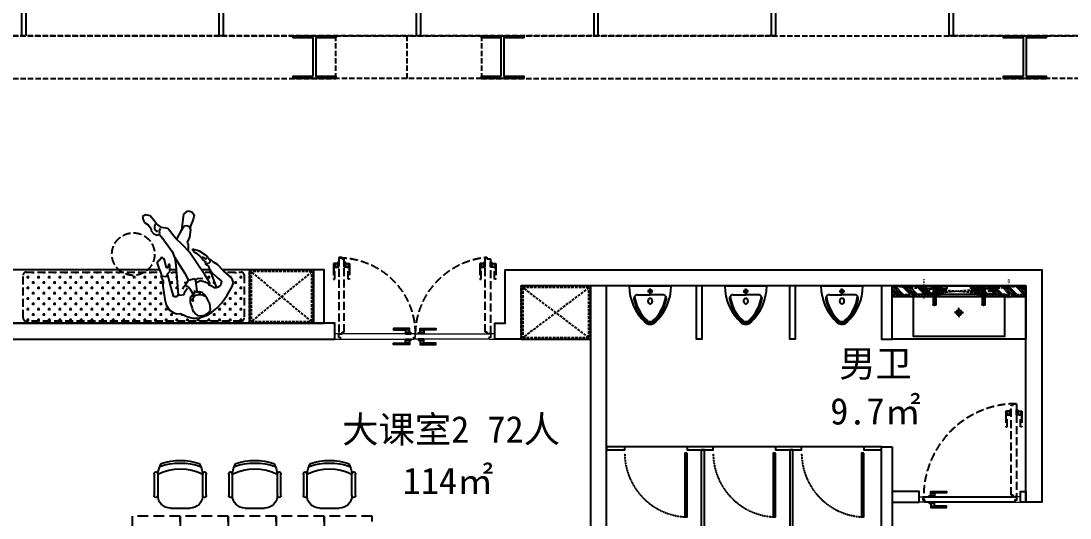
# Model space of a CAD drawing. Header units: millimetres. Extents: x 285006 to 3037698, y -2820855 to 192241.
# Drawn here: x 1129039 to 1138885, y -1086091 to -1081422 of the extents above; entities that cross this region are included whole.
import ezdxf
from ezdxf.enums import TextEntityAlignment as Align
from ezdxf.xclip import XClip

# ---------------------------------------------------------------- set-up
doc = ezdxf.new("R2010")
doc.units = ezdxf.units.MM
doc.header["$XCLIPFRAME"] = 2
doc.header["$PDMODE"] = 35
doc.header["$PDSIZE"] = -0.1
for name, pattern in [('1#C-6F$0$CONTINOUS', [0]), ('1#C-6F$0$DASHED2', [0.375, 0.25, -0.125]), ('__DASH', [0.35, 0.25, -0.1]), ('DASH', [0.35, 0.25, -0.1]), ('DASHED', [0.75, 0.5, -0.25]), ('HIDDEN', [0.375, 0.25, -0.125])]:
    doc.linetypes.add(name, pattern=pattern)
for name, color, linetype in [('!PboDS-洁具', 31, 'Continuous'), ('!PboDS-门', 60, 'Continuous'), ('!PboEL-剖面粗实线', 160, 'Continuous'), ('!PboGS-中号字', 40, 'Continuous'), ('1#C-6F$0$0-XREF', 7, 'Continuous'), ('1#C-6F$0$S-W-BEAMLINE', 4, '1#C-6F$0$DASHED2'), ('6铝型材', 8, 'Continuous'), ('___', 4, 'Continuous'), ('__附着_A10-J_KJ_2_B_28F_SEN22M3I_设计区$0$A_WALL_BRIK(砌块墙)', 190, 'Continuous'), ('BS-SHORT CABINET', 30, 'Continuous'), ('DOOR', 60, 'Continuous'), ('DOOR--02', 8, 'Continuous'), ('DS-FINISH', 20, 'Continuous'), ('FF-FIXT--02', 8, 'DASH'), ('FF-FURN', 51, 'Continuous'), ('FF-TEXT', 50, 'Continuous'), ('FF-活动家具', 51, 'Continuous'), ('FF1-固定家具(落地、到顶)', 30, 'Continuous'), ('WALL', 255, 'Continuous'), ('WALL-地台', 8, 'Continuous')]:
    doc.layers.add(name, color=color, linetype=linetype)
doc.layers.add('DIM-1B-6F$0$A-ANNO-DIMS', color=73, linetype='Continuous', lineweight=18)
doc.layers.add('WALL-1C-6F-1$0$A-WALL-GLAZ', color=142, linetype='Continuous', lineweight=18)
doc.styles.add('!赫思Small', font='', dxfattribs={"width": 0.85})
doc.styles.add('CCD_DIM', font='archs.shx', dxfattribs={"width": 0.7})
doc.styles.add('DIA', font='')
doc.styles.add('DIM-1B-6F$0$HYGB2014', font='hygbsz.shx', dxfattribs={"width": 0.7, "bigfont": 'hygbhz.shx'})
doc.styles.get('!赫思Small').set_extended_font_data('SimSun')
doc.styles.get('DIA').set_extended_font_data('SimSun')
doc.dimstyles.new('DIM-1B-6F$0$DIMN', dxfattribs={"dimtxt": 300, "dimasz": 100, "dimexe": 250, "dimexo": 300, "dimgap": 0, "dimtad": 0, "dimdec": 0, "dimzin": 0, "dimdsep": 46, "dimtxsty": 'DIM-1B-6F$0$HYGB2014', "dimblk": 'DIM-1B-6F$0$_archtick', "dimcen": 0.09, "dimdle": 150, "dimclrt": 7, "dimazin": 0, "dimtfac": 1, "dimtdec": 0, "dimtix": 1, "dimtmove": 2, "dimatfit": 3, "dimfxl": 1, "dimtvp": 1, "dimtolj": 1, "dimtzin": 0, "dimarcsym": 0})
doc.dimstyles.new('DIM_100', dxfattribs={"dimscale": 100, "dimtxt": 1.5, "dimasz": 1, "dimexe": 1.5, "dimexo": 1.5, "dimgap": 0.6, "dimtad": 1, "dimdec": 0, "dimrnd": 5, "dimzin": 12, "dimdsep": 46, "dimtxsty": 'CCD_DIM', "dimblk": 'CCD_Dimension_Tick', "dimcen": 0.125, "dimclrd": 44, "dimclre": 44, "dimclrt": 50, "dimadec": 0, "dimazin": 0, "dimtfac": 1, "dimtdec": 0, "dimtix": 1, "dimtmove": 2, "dimatfit": 3, "dimldrblk": 'CCD_Leader_Dot', "dimfxl": 5, "dimtvp": 1, "dimtolj": 1, "dimtzin": 0, "dimarcsym": 0})

# ---------------------------------------------------------------- blocks, each defined once
blk = doc.blocks.new('DIM-1B-6F$0$_archtick')
at = {"const_width": 0.4}
blk.add_lwpolyline([(-0.7, -0.7), (0.7, 0.7)], dxfattribs=at)
blk = doc.blocks.new('CCD_Dimension_Tick')
at = {"color": 0, "linetype": 'ByBlock'}
for p, q in [((-1.091, 0), (0, 0)), ((0, 0), (1.091, 0))]:
    blk.add_line(p, q, dxfattribs=at)
at = {"color": 0, "linetype": 'Continuous', "const_width": 0.608}
blk.add_lwpolyline([(-0.61, -0.61), (0.61, 0.61)], dxfattribs=at)
blk = doc.blocks.new('*D1553')
at = {"layer": '___', "color": 44, "lineweight": -2, "transparency": 16777216}
for p, q in [((1162391.7, -1083359.5), (1162241.7, -1083359.5)), ((1162391.7, -1083459.5), (1162391.7, -1085509.5)), ((1162435.4, -1085609.5), (1162241.7, -1085609.5))]:
    blk.add_line(p, q, dxfattribs=at)
at = {"layer": 'Defpoints', "color": 0, "transparency": 16777216}
for p in [(1162518.5, -1083359.5), (1162391.7, -1085609.5), (1162585.4, -1085609.5), (1062582.7, -2814913.1), (1063707.7, -2814913.1), (1063707.7, -2816154.7)]:
    blk.add_point(p, dxfattribs=at)
at = {"layer": 'DIM-1B-6F$0$A-ANNO-DIMS', "color": 0, "lineweight": -2, "transparency": 16777216}
for p, q in [((1062582.7, -2815213.1), (1062582.7, -2816404.7)), ((1063707.7, -2815213.1), (1063707.7, -2816404.7)), ((1062432.7, -2816154.7), (1063857.7, -2816154.7))]:
    blk.add_line(p, q, dxfattribs=at)
at = {"layer": '___', "color": 44, "lineweight": -2, "transparency": 16777216, "xscale": 100, "yscale": 100, "zscale": 100}
for p, rotation in [((1162391.7, -1083359.5), 90), ((1162391.7, -1085609.5), 270)]:
    blk.add_blockref('CCD_Dimension_Tick', p, dxfattribs=dict(at, rotation=rotation))
at = {"layer": 'DIM-1B-6F$0$A-ANNO-DIMS', "color": 0, "lineweight": -2, "transparency": 16777216, "xscale": 100, "yscale": 100, "zscale": 100, "rotation": 180}
blk.add_blockref('DIM-1B-6F$0$_archtick', (1062582.7, -2816154.7), dxfattribs=at)
at = {"layer": 'DIM-1B-6F$0$A-ANNO-DIMS', "color": 0, "lineweight": -2, "transparency": 16777216, "xscale": 100, "yscale": 100, "zscale": 100}
blk.add_blockref('DIM-1B-6F$0$_archtick', (1063707.7, -2816154.7), dxfattribs=at)
at = {"layer": '___', "color": 50, "transparency": 16777216, "insert": (1162256.7, -1084484.5), "char_height": 150, "attachment_point": 5, "rotation": 90, "style": 'CCD_DIM'}
blk.add_mtext('\\A1;2250', dxfattribs=at)
at = {"layer": 'DIM-1B-6F$0$A-ANNO-DIMS', "color": 7, "transparency": 16777216, "insert": (1063145.2, -2815854.7), "char_height": 300, "attachment_point": 5, "style": 'DIM-1B-6F$0$HYGB2014'}
blk.add_mtext('\\A1;1125', dxfattribs=at)
blk = doc.blocks.new('WALL-1C-6F-1$0$mullion_____')
at = {"layer": '6铝型材'}
for p, q in [((-36798.2, -1713.1), (-36798.2, -1433.1)), ((-36798.2, -1433.1), (-36758.2, -1433.1)), ((-36758.2, -1713.1), (-36758.2, -1433.1)), ((-36798.2, -1713.1), (-36758.2, -1713.1)), ((-36778.2, -1713.1), (-36778.2, -1733.1))]:
    blk.add_line(p, q, dxfattribs=at)
blk = doc.blocks.new('WALL-1C-6F-1')
at = {"layer": 'WALL-地台', "linetype": 'DASH', "ltscale": 200}
blk.add_line((98375185.2, 18822722.6), (98375185.5, 18796565.6), dxfattribs=at)
blk.add_lwpolyline([(98375185.5, 18794859.4), (98375185.2, 18768922.6)], dxfattribs=at)
at = {"layer": 'WALL-1C-6F-1$0$A-WALL-GLAZ', "lineweight": -3, "rotation": 269.9999995734953}
for p in [(98376618.3, 18759767.4), (98376618.3, 18758101.2), (98376618.3, 18756435), (98376618.3, 18754768.8), (98376618.3, 18752916.7), (98376618.3, 18751064.7)]:
    blk.add_blockref('WALL-1C-6F-1$0$mullion_____', p, dxfattribs=at)
blk = doc.blocks.new('1#C-6F$0$A$C13D20D7F')
at = {"layer": '1#C-6F$0$S-W-BEAMLINE', "color": 6, "linetype": '1#C-6F$0$CONTINOUS'}
blk.add_lwpolyline([(380, 200), (20, 200), (20, 12.5), (0, 12.5), (0, 412.5), (20, 412.5), (20, 225), (380, 225), (380, 412.5), (400, 412.5), (400, 12.5), (380, 12.5)], close=True, dxfattribs=at)
blk = doc.blocks.new('dfgdergherhre')
at = {"layer": 'WALL-地台', "linetype": 'DASH', "ltscale": 200}
for p, q in [((3268329, 4597162.3, 0), (3268329.1, 4602464.1, 0)), ((3268729, 4597162.3, 0), (3268729.1, 4602464.1, 0)), ((3268729, 4596466.8, 0), (3268329, 4596466.8, 0)), ((3268328.9, 4589757.2, 0), (3268329, 4595796.3, 0)), ((3268728.9, 4589757.2, 0), (3268729, 4595796.3, 0))]:
    blk.add_line(p, q, dxfattribs=at)
at = {"layer": 'WALL-地台', "linetype": 'DASH', "ltscale": 200, "elevation": 0}
for points in [[(3268329.1, 4602464.1), (3268329.1, 4603830.1)], [(3268729.1, 4603830.1), (3268729.1, 4602464.1)]]:
    blk.add_lwpolyline(points, dxfattribs=at)
blk.add_lwpolyline([(3268329, 4597162.3), (3268729, 4597162.3), (3268729, 4595796.3), (3268329, 4595796.3)], close=True, dxfattribs=at)
at = {"layer": '1#C-6F$0$0-XREF', "ltscale": 1.5, "rotation": 359.999308722076}
for p in [(3268329.1, 4602051.6, 0), (3268329, 4597149.8, 0), (3268329, 4595383.8, 0)]:
    blk.add_blockref('1#C-6F$0$A$C13D20D7F', p, dxfattribs=at)
blk = doc.blocks.new('*U477')
at = {"layer": 'DOOR', "linetype": 'Continuous', "lineweight": 0, "ltscale": 1000}
for points in [[(-757.5, 17), (-757.5, 50), (-1461, 50), (-1461, 50), (-1461, 50), (-1461, 50), (-1461, 50), (-1461, 50), (-1461, 50), (-1461, 50), (-1461, 50), (-1461, 50), (-1461, 50), (-1461, 50), (-1461, 50), (-1461, 50), (-1461, 50), (-1462, 50), (-1462, 18), (-1447, 18), (-1447, 0), (-1446, 0), (-1446, 0), (-1446, 0), (-1446, 0), (-742.5, 0), (-742.5, 17)], [(-754.5, 20), (-754.5, 50), (-39, 50), (-39, 50), (-39, 50), (-39, 50), (-39, 50), (-39, 50), (-39, 50), (-39, 50), (-39, 50), (-39, 50), (-39, 50), (-39, 50), (-39, 50), (-39, 50), (-39, 50), (-38, 50), (-38, 18), (-53, 18), (-53, 0), (-54, 0), (-54, 0), (-54, 0), (-54, 0), (-739.5, 0), (-739.5, 20), (-754.5, 20)]]:
    blk.add_lwpolyline(points, close=True, dxfattribs=at)
at = {"layer": 'DOOR--02', "linetype": 'DASH', "ltscale": 300}
for p, q in [((-1509, 676.5), (-1509, 562.5)), ((-1363, 676.5), (-1363, 562.5)), ((-136, 676.5), (-136, 562.5)), ((10, 676.5), (10, 562.5))]:
    blk.add_line(p, q, dxfattribs=at)
at = {"layer": 'DOOR--02'}
for p, q in [((-835.5, 98), (-949.5, 98)), ((-664.5, 98), (-550.5, 98)), ((-835.5, -48), (-949.5, -48)), ((-664.5, -48), (-550.5, -48))]:
    blk.add_line(p, q, dxfattribs=at)
at = {"layer": 'DOOR--02', "linetype": 'DASH', "ltscale": 300}
for points in [[(-1473, 677.5), (-1473, 712), (-1511, 712), (-1511, 669)], [(-1511, 712), (-1499, 702.5), (-1499, 676.5)], [(-1461, 676.2), (-1461, 726.5), (-1471, 726.5), (-1471, 676.2), (-1461, 676.2)], [(-1471, 710), (-1461, 710)], [(-1471, 693), (-1461, 693)], [(-1411, 676.2), (-1411, 726.5), (-1401, 726.5), (-1401, 676.2), (-1411, 676.2)], [(-1401, 710), (-1411, 710)], [(-1401, 693), (-1411, 693)], [(-1399, 677.5), (-1399, 712), (-1361, 712), (-1361, 669)], [(-1361, 712), (-1373, 702.5), (-1373, 676.5)], [(-100, 677.5), (-100, 712), (-138, 712), (-138, 669)], [(-138, 712), (-126, 702.5), (-126, 676.5)], [(-88, 676.2), (-88, 726.5), (-98, 726.5), (-98, 676.2), (-88, 676.2)], [(-98, 710), (-88, 710)], [(-98, 693), (-88, 693)], [(-38, 676.2), (-38, 726.5), (-28, 726.5), (-28, 676.2), (-38, 676.2)], [(-28, 710), (-38, 710)], [(-28, 693), (-38, 693)], [(-26, 677.5), (-26, 712), (12, 712), (12, 669)], [(12, 712), (0, 702.5), (0, 676.5)], [(-1511, 676.5), (-1511, 562.5), (-1499, 562.5), (-1499, 676.5)], [(-1501, 676.5), (-1511, 676.5)], [(-1501, 676.5), (-1473, 676.5), (-1473, 676.5)], [(-1371, 676.5), (-1399, 676.5), (-1399, 676.5)], [(-1361, 676.5), (-1361, 562.5), (-1373, 562.5), (-1373, 676.5)], [(-1371, 676.5), (-1361, 676.5)], [(-138, 676.5), (-138, 562.5), (-126, 562.5), (-126, 676.5)], [(-128, 676.5), (-138, 676.5)], [(-128, 676.5), (-100, 676.5), (-100, 676.5)], [(2, 676.5), (-26, 676.5), (-26, 676.5)], [(12, 676.5), (12, 562.5), (0, 562.5), (0, 676.5)], [(2, 676.5), (12, 676.5)]]:
    blk.add_lwpolyline(points, dxfattribs=at)
for points in [[(-1473, 711.5), (-1473, 677), (-1471, 677), (-1471, 711.5)], [(-1428, 754.5), (-1461, 754.5), (-1461, 51), (-1461, 51), (-1461, 51), (-1461, 51), (-1461, 51), (-1461, 51), (-1461, 51), (-1461, 51), (-1461, 51), (-1461, 51), (-1461, 51), (-1461, 51), (-1461, 51), (-1461, 51), (-1461, 51), (-1461, 50), (-1429, 50), (-1429, 65), (-1411, 65), (-1411, 66), (-1411, 66), (-1411, 66), (-1411, 66), (-1411, 769.5), (-1428, 769.5)], [(-1399, 711.5), (-1399, 677), (-1401, 677), (-1401, 711.5)], [(-100, 711.5), (-100, 677), (-98, 677), (-98, 711.5)], [(-68, 766.5), (-38, 766.5), (-38, 51), (-38, 51), (-38, 51), (-38, 51), (-38, 51), (-38, 51), (-38, 51), (-38, 51), (-38, 51), (-38, 51), (-38, 51), (-38, 51), (-38, 51), (-38, 51), (-38, 51), (-38, 50), (-70, 50), (-70, 65), (-88, 65), (-88, 66), (-88, 66), (-88, 66), (-88, 66), (-88, 751.5), (-68, 751.5), (-68, 766.5)], [(-26, 711.5), (-26, 677), (-28, 677), (-28, 711.5)]]:
    blk.add_lwpolyline(points, close=True, dxfattribs=at)
at = {"layer": 'DOOR--02'}
for points in [[(-835.5, 100), (-949.5, 100), (-949.5, 88), (-835.5, 88)], [(-834.5, 62), (-800, 62), (-800, 100), (-843, 100)], [(-835.5, 90), (-835.5, 100)], [(-800, 100), (-809.5, 88), (-835.5, 88)], [(-665.5, 62), (-700, 62), (-700, 100), (-657, 100)], [(-700, 100), (-690.5, 88), (-664.5, 88)], [(-664.5, 100), (-550.5, 100), (-550.5, 88), (-664.5, 88)], [(-664.5, 90), (-664.5, 100)], [(-835.8, 50), (-785.5, 50), (-785.5, 60), (-835.8, 60), (-835.8, 50)], [(-835.5, 90), (-835.5, 62), (-835.5, 62)], [(-819, 60), (-819, 50)], [(-802, 60), (-802, 50)], [(-664.2, 50), (-714.5, 50), (-714.5, 60), (-664.2, 60), (-664.2, 50)], [(-698, 60), (-698, 50)], [(-681, 60), (-681, 50)], [(-664.5, 90), (-664.5, 62), (-664.5, 62)], [(-835.5, -50), (-949.5, -50), (-949.5, -38), (-835.5, -38)], [(-834.5, -12), (-800, -12), (-800, -50), (-843, -50)], [(-835.8, 0), (-785.5, 0), (-785.5, -10), (-835.8, -10), (-835.8, 0)], [(-835.5, -40), (-835.5, -12), (-835.5, -12)], [(-800, -50), (-809.5, -38), (-835.5, -38)], [(-835.5, -40), (-835.5, -50)], [(-819, -10), (-819, 0)], [(-802, -10), (-802, 0)], [(-664.2, 0), (-714.5, 0), (-714.5, -10), (-664.2, -10), (-664.2, 0)], [(-665.5, -12), (-700, -12), (-700, -50), (-657, -50)], [(-700, -50), (-690.5, -38), (-664.5, -38)], [(-698, -10), (-698, 0)], [(-681, -10), (-681, 0)], [(-664.5, -40), (-664.5, -12), (-664.5, -12)], [(-664.5, -50), (-550.5, -50), (-550.5, -38), (-664.5, -38)], [(-664.5, -40), (-664.5, -50)]]:
    blk.add_lwpolyline(points, dxfattribs=at)
for points in [[(-800.5, 62), (-835, 62), (-835, 60), (-800.5, 60)], [(-699.5, 62), (-665, 62), (-665, 60), (-699.5, 60)], [(-800.5, -12), (-835, -12), (-835, -10), (-800.5, -10)], [(-699.5, -12), (-665, -12), (-665, -10), (-699.5, -10)]]:
    blk.add_lwpolyline(points, close=True, dxfattribs=at)
at = {"layer": 'DOOR--02', "linetype": 'DASH', "ltscale": 300}
for centre, radius, start, end in [((-1494.2, 38.1), 736, 0.92375, 83.51215), ((-39, 50), 715.5, 89.91992, 182.40293)]:
    blk.add_arc(centre, radius, start, end, dxfattribs=at)
at = {"layer": 'DS-FINISH', "linetype": 'Continuous', "lineweight": 0, "ltscale": 1000}
for points in [[(-1500, 50), (-1465, 50), (-1465, 15), (-1450, 15), (-1450, 0), (-1500, 0), (-1500, 50)], [(-35, 50), (0, 50), (0, 0), (-50, 0), (-50, 15), (-35, 15), (-35, 50), (0, 50)]]:
    blk.add_lwpolyline(points, dxfattribs=at)
blk = doc.blocks.new('*U508')
at = {"layer": 'FF1-固定家具(落地、到顶)', "color": 55, "linetype": 'DASH', "ltscale": 100}
for p, q in [((650, 0), (650, 500)), ((15.4, 484.6), (634.6, 15.4)), ((15.4, 15.4), (634.6, 484.6))]:
    blk.add_line(p, q, dxfattribs=at)
at = {"layer": 'FF1-固定家具(落地、到顶)'}
blk.add_lwpolyline([(0, 500), (650, 500), (650, 0), (0, 0)], close=True, dxfattribs=at)
at = {"layer": 'FF1-固定家具(落地、到顶)', "color": 55, "linetype": 'DASH', "ltscale": 100}
blk.add_lwpolyline([(15.4, 484.6), (634.6, 484.6), (634.6, 15.4), (15.4, 15.4)], close=True, dxfattribs=at)
blk = doc.blocks.new('A$C64783269')
at = {"layer": 'FF-活动家具'}
for p, q in [((1, 151), (1, 400)), ((41, 151), (41, 400)), ((570, 399), (570, 150)), ((610, 399), (610, 150)), ((419, 0), (191, 0))]:
    blk.add_line(p, q, dxfattribs=at)
for centre, radius, start, end in [((461, 332), 426, 152.8506, 170.8394), ((305, -200), 730, 70.8382, 109.1021), ((305, -192), 752, 72.7146, 107.2107), ((149, 332), 426, 9.0894, 27.0688), ((21, 405), 20.8, 344.5058, 195.4229), ((305, -144), 604, 64.0229, 115.9163), ((590, 405), 20.8, 344.5058, 195.4229), ((21, 145), 20.8, 164.5058, 15.4229), ((191, 150), 150, 179.9644, 269.9644), ((419, 150), 150, 269.9644, 359.9644), ((590, 145), 20.8, 164.5058, 15.4229)]:
    blk.add_arc(centre, radius, start, end, dxfattribs=at)
blk = doc.blocks.new('DFGDFGHDTH')
at = {"layer": 'FF-FURN', "linetype": 'DASHED', "ltscale": 200}
for points in [[(3283807.9, 4592442), (3283807.9, 4591042), (3284257.9, 4591042), (3284257.9, 4592442)], [(3284257.9, 4592442), (3284257.9, 4591042), (3284707.9, 4591042), (3284707.9, 4592442)], [(3284707.9, 4592442), (3284707.9, 4591042), (3285157.9, 4591042), (3285157.9, 4592442)], [(3285157.9, 4592442), (3285157.9, 4591042), (3285607.9, 4591042), (3285607.9, 4592442)], [(3285607.9, 4592442), (3285607.9, 4591042), (3286057.9, 4591042), (3286057.9, 4592442)]]:
    blk.add_lwpolyline(points, close=True, dxfattribs=at)
at = {"layer": 'FF-FURN', "linetype": 'DASHED', "ltscale": 200, "xscale": 0.8, "yscale": 0.8, "zscale": 0.8}
for p in [(3283963.7, 4592517), (3284663.7, 4592517), (3285363.7, 4592517)]:
    blk.add_blockref('A$C64783269', p, dxfattribs=at)
at = {"layer": 'FF-FURN', "linetype": 'DASHED', "ltscale": 200}
for p, xscale, yscale, zscale, rotation in [((3286157.9, 4591797.8), -0.8, 0.8, 0.8, 269.9999999999999), ((3286157.9, 4591686.2), 0.8000000000000002, 0.8000000000000002, 0.8000000000000002, 270.0000006730583), ((3283963.7, 4590967.1), -0.8, 0.8, 0.8, 180), ((3284663.7, 4590967.1), -0.8, 0.8, 0.8, 180), ((3285363.7, 4590967.1), -0.8, 0.8, 0.8, 180)]:
    blk.add_blockref('A$C64783269', p, dxfattribs=dict(at, xscale=xscale, yscale=yscale, zscale=zscale, rotation=rotation))
blk = doc.blocks.new('156g1reh1trh1tr')
at = {"layer": '!PboDS-门'}
blk.add_lwpolyline([(-104292, 114364), (-104292, 114394), (-105092, 114394), (-105092, 114364)], close=True, dxfattribs=at)
at = {"layer": '!PboDS-门', "color": 8, "linetype": 'HIDDEN', "ltscale": 10}
blk.add_arc((-104291, 114342), 802, 90.0917, 178.0896, dxfattribs=at)
blk = doc.blocks.new('A$C17825FF6')
at = {"color": 0, "linetype": 'Continuous'}
for p, q in [((395, 0), (0, 0)), ((80, 82.4), (197.5, 82.4)), ((315, 82.4), (197.5, 82.4))]:
    blk.add_line(p, q, dxfattribs=at)
at = {"color": 39}
for p, q in [((223, 50), (172, 50)), ((197.5, 75.5), (197.5, 24.5))]:
    blk.add_line(p, q, dxfattribs=at)
blk.add_circle((197.5, 50), 17, dxfattribs=at)
at = {"color": 0, "linetype": 'Continuous'}
for centre, radius, start, end in [((479, -6.2), 479, 132.78373, 179.262), ((461.3, 38.9), 424.4, 135.16391, 168.36719), ((194.4, 294), 65.6, 87.3143, 128.46392), ((194.4, 294), 55.6, 87.3143, 128.46392), ((200.6, 294), 65.6, 51.53608, 92.68569), ((200.6, 294), 55.6, 51.53608, 92.68569), ((-66.3, 38.9), 424.4, 11.6328, 44.83608), ((-84, -6.2), 479, 0.73799, 47.21627), ((80, 117.4), 35, 168.36719, 270), ((315, 117.4), 35, 270, 11.6328)]:
    blk.add_arc(centre, radius, start, end, dxfattribs=at)
at = {"color": 39}
for centre, radius, start, end in [((418.9, 52.1), 370.5, 132.37072, 172.95874), ((194.4, 294), 40.6, 87.3143, 128.46392), ((200.6, 294), 40.6, 51.53608, 92.68569), ((-23.9, 52.1), 370.5, 7.04126, 47.62928)]:
    blk.add_arc(centre, radius, start, end, dxfattribs=at)
blk.add_ellipse((197.5, 141.5), major_axis=(0, -28), ratio=0.66455, dxfattribs=at)
blk = doc.blocks.new('M--850')
at = {"layer": 'DOOR'}
blk.add_lwpolyline([(-912, 50), (-38, 50), (-38, 18), (-53, 18), (-53, 0), (-897, 0), (-897, 18), (-912, 18), (-912, 50)], dxfattribs=at)
at = {"layer": 'DOOR--02', "linetype": 'DASH', "ltscale": 300}
for p, q in [((-136, 819), (-136, 705)), ((10, 819), (10, 705))]:
    blk.add_line(p, q, dxfattribs=at)
at = {"layer": 'DOOR--02'}
for p, q in [((-807, 98), (-693, 98)), ((-807, -48), (-693, -48))]:
    blk.add_line(p, q, dxfattribs=at)
at = {"layer": 'DOOR--02', "linetype": 'DASH', "ltscale": 300}
for points in [[(-38, 924), (-38, 50), (-70, 50), (-70, 65), (-88, 65), (-88, 909), (-70, 909), (-70, 924), (-38, 924)], [(-100, 820), (-100, 854.5), (-138, 854.5), (-138, 811.5)], [(-138, 854.5), (-126, 845), (-126, 819)], [(-138, 819), (-138, 705), (-126, 705), (-126, 819)], [(-128, 819), (-138, 819)], [(-128, 819), (-100, 819), (-100, 819)], [(-88, 818.7), (-88, 869), (-98, 869), (-98, 818.7), (-88, 818.7)], [(-98, 852.5), (-88, 852.5)], [(-98, 835.5), (-88, 835.5)], [(-38, 869), (-38, 869)], [(-38, 818.7), (-38, 869), (-28, 869), (-28, 818.7), (-38, 818.7)], [(-28, 852.5), (-38, 852.5)], [(-28, 835.5), (-38, 835.5)], [(-26, 820), (-26, 854.5), (12, 854.5), (12, 811.5)], [(2, 819), (-26, 819), (-26, 819)], [(12, 854.5), (0, 845), (0, 819)], [(12, 819), (12, 705), (0, 705), (0, 819)], [(2, 819), (12, 819)]]:
    blk.add_lwpolyline(points, dxfattribs=at)
for points in [[(-100, 854), (-100, 819.5), (-98, 819.5), (-98, 854)], [(-26, 854), (-26, 819.5), (-28, 819.5), (-28, 854)]]:
    blk.add_lwpolyline(points, close=True, dxfattribs=at)
at = {"layer": 'DOOR--02'}
for points in [[(-808, 62), (-842.5, 62), (-842.5, 100), (-799.5, 100)], [(-807, 100), (-693, 100), (-693, 88), (-807, 88)], [(-807, 90), (-807, 100)], [(-806.7, 50), (-857, 50), (-857, 60), (-806.7, 60), (-806.7, 50)], [(-857, 50), (-857, 50)], [(-807, 90), (-807, 62), (-807, 62)], [(-806.7, 0), (-857, 0), (-857, -10), (-806.7, -10), (-806.7, 0)], [(-808, -12), (-842.5, -12), (-842.5, -50), (-799.5, -50)], [(-807, -40), (-807, -12), (-807, -12)], [(-807, -50), (-693, -50), (-693, -38), (-807, -38)], [(-807, -40), (-807, -50)]]:
    blk.add_lwpolyline(points, dxfattribs=at)
at = {"layer": 'DOOR--02', "ltscale": 0.1}
for points in [[(-842.5, 100), (-833, 88), (-807, 88)], [(-840.5, 60), (-840.5, 50)], [(-823.5, 60), (-823.5, 50)], [(-842.5, -50), (-833, -38), (-807, -38)], [(-840.5, -10), (-840.5, 0)], [(-823.5, -10), (-823.5, 0)]]:
    blk.add_lwpolyline(points, dxfattribs=at)
at = {"layer": 'DOOR--02'}
for points in [[(-842, 62), (-807.5, 62), (-807.5, 60), (-842, 60)], [(-842, -12), (-807.5, -12), (-807.5, -10), (-842, -10)]]:
    blk.add_lwpolyline(points, close=True, dxfattribs=at)
at = {"layer": 'DOOR--02', "linetype": 'DASH', "ltscale": 300}
blk.add_arc((-35, 50), 874, 90.19667, 182.09824, dxfattribs=at)
at = {"layer": 'DS-FINISH', "linetype": 'Continuous', "lineweight": 0, "ltscale": 1000}
for points in [[(-915, 15), (-900, 15), (-900, 0), (-950, 0), (-950, 50), (-915, 50)], [(-35, 15), (-50, 15), (-50, 0), (0, 0), (0, 50), (-35, 50)]]:
    blk.add_lwpolyline(points, close=True, dxfattribs=at)
blk = doc.blocks.new('*U507')
blk.add_blockref('M--850', (0, 0))
blk = doc.blocks.new('DSGDGERGHER')
at = {"layer": '!PboDS-洁具'}
for p, q in [((856577, -58804), (856577, -58777.2)), ((856577, -58777.2), (856587, -58777.2)), ((856587, -58804), (856587, -58777.2)), ((856577, -58804), (856577, -58840.8)), ((856587, -58840.8), (856577, -58840.8)), ((856587, -58804), (856604.6, -58804)), ((856587, -58814), (856604.6, -58814)), ((856587, -58814), (856587, -58840.8)), ((856603.9, -58864), (856603.9, -58913.9)), ((856603.9, -58864), (856608.6, -58864)), ((856608.6, -58864), (856608.6, -58913.9)), ((856471.6, -58879), (856451.6, -58879)), ((856471.6, -58899), (856451.6, -58899)), ((856471.6, -58876.5), (856457.7, -58876.5)), ((856471.6, -58901.5), (856457.7, -58901.5)), ((856471.6, -58901.5), (856471.6, -58876.5)), ((856472.6, -58877.5), (856471.6, -58877.5)), ((856472.6, -58900.5), (856471.6, -58900.5)), ((856603.9, -58876.5), (856472.6, -58876.5)), ((856472.6, -58901.5), (856472.6, -58876.5)), ((856603.9, -58879), (856472.6, -58879)), ((856603.9, -58899), (856472.6, -58899)), ((856603.9, -58901.5), (856472.6, -58901.5)), ((856577, -58974), (856577, -58937.2)), ((856587, -58937.2), (856577, -58937.2)), ((856577, -58974), (856577, -59000.8)), ((856587, -58964), (856587, -58937.2)), ((856587, -58964), (856604.6, -58964)), ((856587, -58974), (856604.6, -58974)), ((856587, -58974), (856587, -59000.8)), ((856603.9, -58913.9), (856608.6, -58913.9)), ((856577, -59000.8), (856587, -59000.8))]:
    blk.add_line(p, q, dxfattribs=at)
for points in [[(856628.4, -59008.9), (856608.6, -59008.9), (856608.6, -58768.9), (856628.4, -58768.9)], [(856628.4, -58768.9), (856628.4, -59008.9)], [(856608.7, -58814), (856608.7, -58784.1), (856604.6, -58784.1), (856604.6, -58804)], [(856608.7, -58814), (856608.7, -58814), (856608.7, -58833.9), (856604.6, -58833.9), (856604.6, -58804)], [(856608.7, -58964), (856608.7, -58964), (856608.7, -58944.1), (856604.6, -58944.1), (856604.6, -58974)], [(856608.7, -58964), (856608.7, -58993.9), (856604.6, -58993.9), (856604.6, -58974)]]:
    blk.add_lwpolyline(points, dxfattribs=at)
blk.add_arc((856457.7, -58889), 12.5, 90.00216, 270.00216, dxfattribs=at)
blk = doc.blocks.new('*U914')
at = {"layer": 'FF1-固定家具(落地、到顶)', "color": 55, "linetype": 'DASH', "ltscale": 100}
for p, q in [((600, 0), (600, 500)), ((15.4, 484.6), (584.6, 15.4)), ((15.4, 15.4), (584.6, 484.6))]:
    blk.add_line(p, q, dxfattribs=at)
at = {"layer": 'FF1-固定家具(落地、到顶)'}
blk.add_lwpolyline([(0, 500), (600, 500), (600, 0), (0, 0)], close=True, dxfattribs=at)
at = {"layer": 'FF1-固定家具(落地、到顶)', "color": 55, "linetype": 'DASH', "ltscale": 100}
blk.add_lwpolyline([(15.4, 484.6), (584.6, 484.6), (584.6, 15.4), (15.4, 15.4)], close=True, dxfattribs=at)
blk = doc.blocks.new('CCD_Leader_Dot')
at = {"color": 0, "linetype": 'ByBlock'}
blk.add_line((-5, 0), (-10, 0), dxfattribs=at)
at = {"color": 0, "linetype": 'ByBlock', "const_width": 5}
blk.add_lwpolyline([(-2.5, 0, 1), (2.5, 0, 1)], format="xyb", close=True, dxfattribs=at)
blk = doc.blocks.new('DFHFTHRTHRT')
at = {"layer": 'FF-TEXT', "color": 50, "style": 'DIA'}
for s, p in [('大课室2 72人 ', (907836.9, -337611.3, 0)), ('114㎡', (908319.7, -337724.8, 0))]:
    blk.add_text(s, height=250, rotation=90.08483, dxfattribs=at).set_placement(p, align=Align.MIDDLE_CENTER)
blk = doc.blocks.new('A$C2ABA4370')
at = {"color": 8}
blk.add_wipeout([(671, 1032), (702, 979), (717, 925), (736, 785), (733, 736), (758, 678), (749, 668), (777, 596), (798, 536), (780, 523), (776, 513), (764, 505), (757, 489), (752, 482), (736, 501), (723, 496), (698, 596), (689, 592), (675, 557), (667, 557), (662, 570), (664, 632), (693, 658), (680, 676), (650, 806), (621, 897), (590, 896), (575, 874), (600, 565), (610, 492), (640, 423), (736, 287), (774, 242), (796, 252), (829, 237), (860, 203), (855, 190), (889, 146), (928, 122), (943, 94), (949, 57), (914, 40), (870, 51), (822, 107), (804, 136), (749, 171), (686, 183), (603, 283), (590, 295), (539, 199), (517, 34), (476, 0), (433, 8), (411, 41), (421, 90), (446, 149), (456, 182), (449, 198), (457, 272), (483, 329), (471, 350), (471, 416), (457, 431), (300, 666), (261, 726), (243, 760), (259, 772), (244, 777), (192, 807), (175, 801), (242, 619), (256, 596), (258, 579), (279, 567), (297, 550), (287, 536), (303, 524), (322, 505), (330, 493), (349, 472), (393, 438), (418, 423), (406, 420), (430, 407), (427, 397), (353, 421), (283, 465), (251, 509), (239, 507), (207, 533), (166, 560), (103, 626), (18, 700), (0, 748), (12, 788), (67, 880), (121, 959), (172, 1013), (224, 1057), (275, 1086), (366, 1120), (421, 1120), (485, 1103), (551, 1071), (592, 1075), (623, 1064)], dxfattribs=at)
for p, q in [((366, 1120), (275, 1086)), ((337, 1095), (299, 1086)), ((376, 1090), (337, 1095)), ((421, 1120), (366, 1120)), ((485, 1103), (421, 1120)), ((551, 1071), (485, 1103)), ((172, 1013), (121, 959)), ((224, 1057), (172, 1013)), ((275, 1086), (224, 1057)), ((261, 1062), (240, 1032)), ((240, 1032), (244, 991)), ((244, 991), (248, 977)), ((299, 1086), (261, 1062)), ((401, 1069), (376, 1090)), ((414, 1051), (401, 1069)), ((424, 1047), (414, 1051)), ((431, 1013), (424, 1047)), ((452, 954), (431, 1013)), ((592, 1075), (551, 1071)), ((623, 1064), (592, 1075)), ((671, 1032), (623, 1064)), ((702, 979), (671, 1032)), ((67, 880), (12, 788)), ((121, 959), (67, 880)), ((248, 977), (243, 975)), ((243, 975), (260, 942)), ((260, 942), (279, 905)), ((279, 905), (304, 871)), ((322, 877), (300, 888)), ((356, 872), (322, 877)), ((390, 880), (356, 872)), ((411, 893), (390, 880)), ((410, 866), (432, 881)), ((424, 912), (411, 893)), ((436, 895), (411, 875)), ((437, 918), (416, 945)), ((416, 945), (424, 912)), ((432, 881), (450, 908)), ((450, 939), (437, 918)), ((450, 908), (452, 954)), ((535, 876), (513, 871)), ((570, 880), (535, 876)), ((575, 874), (590, 896)), ((590, 896), (621, 897)), ((621, 897), (650, 806)), ((717, 925), (702, 979)), ((736, 785), (717, 925)), ((12, 788), (0, 748)), ((126, 731), (133, 771)), ((133, 771), (159, 796)), ((159, 796), (192, 807)), ((175, 801), (242, 619)), ((192, 807), (244, 777)), ((259, 772), (243, 760)), ((244, 777), (259, 772)), ((304, 871), (326, 851)), ((326, 851), (353, 845)), ((364, 854), (342, 855)), ((353, 845), (379, 850)), ((379, 850), (399, 836)), ((395, 728), (382, 838)), ((399, 836), (409, 842)), ((409, 842), (410, 866)), ((421, 869), (444, 828)), ((444, 828), (473, 793)), ((499, 770), (469, 722)), ((473, 793), (487, 791)), ((504, 838), (480, 807)), ((487, 791), (499, 770)), ((503, 777), (521, 793)), ((513, 871), (504, 838)), ((521, 793), (532, 816)), ((600, 565), (575, 874)), ((650, 806), (680, 676)), ((733, 736), (736, 785)), ((0, 748), (18, 700)), ((18, 700), (103, 626)), ((167, 698), (126, 731)), ((232, 634), (167, 698)), ((243, 760), (261, 726)), ((263, 753), (261, 763)), ((261, 726), (300, 666)), ((295, 738), (263, 753)), ((343, 726), (295, 738)), ((300, 666), (457, 431)), ((370, 701), (321, 704)), ((387, 746), (343, 726)), ((390, 720), (370, 701)), ((407, 706), (395, 728)), ((469, 722), (407, 706)), ((512, 646), (473, 719)), ((482, 747), (515, 750)), ((693, 658), (664, 632)), ((680, 676), (693, 658)), ((690, 676), (708, 689)), ((708, 689), (750, 682)), ((758, 678), (733, 736)), ((749, 668), (758, 678)), ((777, 596), (749, 668)), ((103, 626), (166, 560)), ((166, 560), (207, 533)), ((256, 596), (232, 634)), ((246, 534), (260, 550)), ((258, 579), (256, 596)), ((279, 567), (258, 579)), ((260, 550), (283, 552)), ((297, 550), (279, 567)), ((287, 536), (297, 550)), ((566, 558), (512, 646)), ((610, 487), (566, 558)), ((610, 492), (600, 565)), ((664, 632), (662, 570)), ((662, 570), (667, 557)), ((667, 557), (675, 557)), ((675, 557), (689, 592)), ((689, 592), (698, 596)), ((698, 596), (723, 496)), ((798, 536), (777, 596)), ((207, 533), (239, 507)), ((239, 507), (251, 509)), ((247, 513), (246, 534)), ((251, 509), (283, 465)), ((297, 496), (279, 496)), ((283, 465), (353, 421)), ((303, 524), (287, 536)), ((314, 485), (297, 496)), ((322, 505), (303, 524)), ((325, 480), (314, 485)), ((330, 493), (322, 505)), ((329, 489), (325, 480)), ((349, 472), (330, 493)), ((393, 438), (349, 472)), ((418, 423), (393, 438)), ((640, 423), (610, 492)), ((723, 496), (736, 501)), ((736, 501), (752, 482)), ((752, 482), (757, 489)), ((757, 489), (764, 505)), ((764, 505), (776, 513)), ((776, 513), (780, 523)), ((780, 523), (798, 536)), ((353, 421), (427, 397)), ((406, 420), (418, 423)), ((430, 407), (406, 420)), ((427, 397), (430, 407)), ((457, 431), (533, 353)), ((457, 272), (483, 329)), ((471, 350), (471, 416)), ((483, 329), (471, 350)), ((533, 353), (603, 283)), ((736, 287), (640, 423)), ((449, 198), (457, 272)), ((590, 295), (537, 196)), ((603, 283), (686, 183)), ((774, 242), (736, 287)), ((774, 211), (772, 234)), ((796, 252), (774, 242)), ((829, 237), (796, 252)), ((860, 203), (829, 237)), ((421, 90), (446, 149)), ((446, 149), (456, 182)), ((466, 160), (449, 198)), ((485, 152), (466, 160)), ((513, 154), (485, 152)), ((537, 196), (513, 154)), ((539, 199), (517, 34)), ((686, 183), (749, 171)), ((749, 171), (804, 136)), ((763, 182), (774, 211)), ((811, 205), (793, 216)), ((804, 136), (822, 107)), ((822, 186), (811, 205)), ((811, 126), (825, 156)), ((825, 156), (822, 186)), ((855, 190), (860, 203)), ((889, 146), (855, 190)), ((928, 122), (889, 146)), ((943, 94), (928, 122)), ((411, 41), (421, 90)), ((433, 8), (411, 41)), ((476, 0), (433, 8)), ((517, 34), (476, 0)), ((822, 107), (870, 51)), ((870, 51), (913, 40)), ((914, 40), (949, 57)), ((949, 57), (943, 94))]:
    blk.add_line(p, q, dxfattribs=at)

msp = doc.modelspace()

# ---------------------------------------------------------------- hatches: boundary and pattern name
at = {"layer": '!PboEL-剖面粗实线', "linetype": 'DASH', "ltscale": 10}
h = msp.add_hatch(dxfattribs=at)
h.set_pattern_fill('ANSI34', color=250, scale=5, angle=-90, style=0)
h.set_pattern_definition([(315, (1362547.72, 105575.32), (67.351921, 67.351921), []), (315, (1362547.72, 105552.87), (67.351921, 67.351921), []), (315, (1362547.72, 105530.42), (67.351921, 67.351921), []), (315, (1362547.72, 105507.96), (67.351921, 67.351921), [])])
h.paths.add_polyline_path([(1137674.2, -1083910.8), (1137214.2, -1083910.8), (1137214.2, -1083990.8), (1137674.2, -1083990.8)])
h = msp.add_hatch(dxfattribs=at)
h.set_pattern_fill('ANSI34', color=250, scale=5, angle=-90, style=0)
h.set_pattern_definition([(315, (1363343.49, 105575.32), (67.351921, 67.351921), []), (315, (1363343.49, 105552.87), (67.351921, 67.351921), []), (315, (1363343.49, 105530.42), (67.351921, 67.351921), []), (315, (1363343.49, 105507.96), (67.351921, 67.351921), [])])
h.paths.add_polyline_path([(1138470, -1083910.8), (1138010, -1083910.8), (1138010, -1083990.8), (1138470, -1083990.8)])
at = {"layer": 'FF-FIXT--02'}
h = msp.add_hatch(dxfattribs=at)
h.set_pattern_fill('CROSS', color=256, scale=200, angle=-90, style=0)
h.set_pattern_definition([(270, (900252.893, -219967.22), (50, -50), [25, -75]), (360, (900240.393, -219979.72), (50, 50), [25, -75])])
edge = h.paths.add_edge_path()
edge.add_line((1129088.5, -1083780.8), (1131104.2, -1083780.8))
edge.add_arc((1131104.2, -1083810.8), 30, 0, 90, ccw=False)
edge.add_line((1131134.2, -1083810.8), (1131134.2, -1084210.8))
edge.add_arc((1131104.2, -1084210.8), 30, -90, 0, ccw=False)
edge.add_line((1131104.2, -1084240.8), (1129088.5, -1084240.8))
edge.add_arc((1129088.5, -1084210.8), 30, 180, 270, ccw=False)
edge.add_line((1129058.5, -1084210.8), (1129058.5, -1083810.8))
edge.add_arc((1129088.5, -1083810.8), 30, 90, 180, ccw=False)

# ---------------------------------------------------------------- linework, layer by layer
at = {"layer": '!PboDS-洁具'}
for p, q in [((1137837, -1084160.3, 0), (1137799.9, -1084160.2, 0)), ((1137842.1, -1084165.4, 0), (1137841.9, -1084205.1, 0)), ((1137842.1, -1084155.3, 0), (1137842.2, -1084115.6, 0)), ((1137847.1, -1084160.4, 0), (1137884.2, -1084160.5, 0))]:
    msp.add_line(p, q, dxfattribs=at)
at = {"layer": '!PboDS-洁具', "elevation": 0}
for points in [[(1135429.2, -1083910.8), (1135429.2, -1084410.8), (1135379.2, -1084410.8), (1135379.2, -1083910.8)], [(1136304.2, -1083910.8), (1136304.2, -1084410.8), (1136254.2, -1084410.8), (1136254.2, -1083910.8)], [(1138469.6, -1083910.8), (1137214.2, -1083910.8), (1137214.2, -1084010.8), (1138469.6, -1084010.8), (1138469.6, -1083910.8)]]:
    msp.add_lwpolyline(points, dxfattribs=at)
at = {"layer": '!PboDS-洁具', "linetype": '__DASH', "ltscale": 100, "elevation": 0}
for points in [[(1138469.6, -1083910.8), (1137214.2, -1084010.8)], [(1137214.2, -1083910.8), (1138469.6, -1084010.8)]]:
    msp.add_lwpolyline(points, dxfattribs=at)
at = {"layer": '!PboDS-洁具', "elevation": 0}
for points in [[(1137214.2, -1084410.8), (1137214.2, -1083910.8), (1138469.6, -1083910.8), (1138469.6, -1084410.8)], [(1137411.9, -1083990.8), (1137411.9, -1084380.8), (1138271.9, -1084380.8), (1138271.9, -1083990.8)]]:
    msp.add_lwpolyline(points, close=True, dxfattribs=at)
msp.add_lwpolyline([(1137841.9, -1084160.8, -1), (1137841.9, -1084159.9, -1)], format="xyb", close=True, dxfattribs=at)
at = {"layer": '!PboDS-洁具'}
for points in [[(1134534.2, -1085420.5), (1134534.2, -1085450.5), (1134705.9, -1085450.5), (1134705.9, -1085420.5)], [(1135290.9, -1085420.5), (1135290.9, -1085450.5), (1135535.9, -1085450.5), (1135535.9, -1085420.5)], [(1135424.2, -1085450.5), (1135424.2, -1086790.5), (1135454.2, -1086790.5), (1135454.2, -1085450.5)], [(1136120.9, -1085420.5), (1136120.9, -1085450.5), (1136365.9, -1085450.5), (1136365.9, -1085420.5)], [(1136254.2, -1085450.5), (1136254.2, -1086790.5), (1136284.2, -1086790.5), (1136284.2, -1085450.5)], [(1136950.9, -1085420.5), (1136950.9, -1085450.5), (1137114.2, -1085450.5), (1137114.2, -1085420.5)]]:
    msp.add_lwpolyline(points, close=True, dxfattribs=at)
msp.add_lwpolyline([(1136950.9, -1085420.5), (1134705.9, -1085420.5)], dxfattribs=at)
msp.add_circle((1137842.1, -1084160.4, 0), 25.2, dxfattribs=at)
at = {"layer": '!PboEL-剖面粗实线', "color": 8, "linetype": 'DASH', "ltscale": 10, "elevation": 0}
for points in [[(1137674.2, -1083910.8), (1137214.2, -1083910.8), (1137214.2, -1083990.8), (1137674.2, -1083990.8)], [(1138470, -1083910.8), (1138010, -1083910.8), (1138010, -1083990.8), (1138470, -1083990.8)]]:
    msp.add_lwpolyline(points, close=True, dxfattribs=at)
at = {"layer": 'BS-SHORT CABINET', "elevation": 0}
msp.add_lwpolyline([(1126108.5, -1083760.8), (1126108.5, -1084260.8), (1131784.2, -1084260.8), (1131784.2, -1083760.8)], close=True, dxfattribs=at)
at = {"layer": 'FF-FURN', "linetype": 'DASH', "ltscale": 300, "elevation": 0}
msp.add_lwpolyline([(1129088.5, -1083780.8), (1131104.2, -1083780.8, -0.414214), (1131134.2, -1083810.8), (1131134.2, -1084210.8, -0.414214), (1131104.2, -1084240.8), (1129088.5, -1084240.8, -0.414214), (1129058.5, -1084210.8), (1129058.5, -1083810.8, -0.414214)], format="xyb", close=True, dxfattribs=at)
at = {"layer": 'FF-FURN', "linetype": 'DASH', "ltscale": 300}
msp.add_circle((1130093.1, -1083611.5), 200, dxfattribs=at)
at = {"layer": 'WALL', "elevation": 0}
for points in [[(1131784.2, -1083760.8), (1131784.2, -1084260.8), (1131884.2, -1084260.8), (1131884.2, -1083760.8)], [(1134384.2, -1083910.8), (1134384.2, -1094810.8), (1134534.2, -1094810.8), (1134534.2, -1083910.8)], [(1131884.2, -1084260.8), (1126008.5, -1084260.8), (1126008.5, -1084260.8), (1125908.5, -1084260.8), (1125908.5, -1084410.8), (1126158.5, -1084410.8), (1126158.5, -1084410.8), (1131734.2, -1084410.8), (1131734.2, -1084410.8), (1131984.2, -1084410.8), (1131984.2, -1084260.8), (1131884.2, -1084260.8)]]:
    msp.add_lwpolyline(points, close=True, dxfattribs=at)
for points in [[(1133484.2, -1084260.8), (1133584.2, -1084260.8), (1133584.2, -1083760.8), (1138619.6, -1083760.8), (1138619.6, -1085940.5), (1138469.6, -1085940.5), (1138469.6, -1083910.8), (1133734.2, -1083910.8), (1133734.2, -1084410.8), (1133484.2, -1084410.8)], [(1137114.2, -1083910.8), (1137114.2, -1084410.8), (1137214.2, -1084410.8), (1137214.2, -1083910.8), (1137114.2, -1083910.8)], [(1133484.2, -1084260.8), (1133484.2, -1084410.8)]]:
    msp.add_lwpolyline(points, dxfattribs=at)
at = {"layer": 'WALL'}
for points in [[(1137214.2, -1085420.5), (1137214.2, -1088260.5), (1137114.2, -1088260.5), (1137114.2, -1085420.5)], [(1137469.6, -1085940.5), (1137469.6, -1085840.5), (1137214.2, -1085840.5), (1137214.2, -1085940.5)], [(1138419.6, -1085940.5), (1138419.6, -1085840.5), (1138469.6, -1085840.5), (1138469.6, -1085940.5)]]:
    msp.add_lwpolyline(points, close=True, dxfattribs=at)

# ---------------------------------------------------------------- block references
at = {"layer": '!PboDS-洁具', "rotation": 179.9999999999999}
for p in [(1135141.7, -1083910.8, 0), (1136039.2, -1083910.8, 0), (1136941.7, -1083910.8, 0)]:
    msp.add_blockref('A$C17825FF6', p, dxfattribs=at)
at = {"layer": '!PboDS-洁具', "xscale": -1, "rotation": 270}
for p in [(1196500.9, -1940539.2, 0), (1196960.9, -1940539.2, 0)]:
    msp.add_blockref('DSGDGERGHER', p, dxfattribs=at)
at = {"layer": '!PboDS-门', "extrusion": (0, 0, -1), "xscale": -0.7499999999720603, "yscale": 0.7499999999720603, "zscale": -0.7499999999720603, "rotation": 270}
for p in [(-1221063.7, -1007261.5), (-1221893.7, -1007261.5), (-1222723.7, -1007261.5)]:
    msp.add_blockref('156g1reh1trh1tr', p, dxfattribs=at)
at = {"xscale": -1}
for name, p in [('*U914', (1131784.2, -1084260.8, 0)), ('*U508', (1134384.2, -1084410.8, 0))]:
    msp.add_blockref(name, p, dxfattribs=at)
at = {"layer": '1#C-6F$0$0-XREF', "ltscale": 1.5}
ref = msp.add_blockref('WALL-1C-6F-1', (-17657592, 97293851, 0), dxfattribs=dict(at, rotation=269.999308722076))
XClip(ref).set_block_clipping_path([(98372385.8231538981, 18767467.007476639), (98391135.4026873261, 18767467.2336917371), (98391134.7242774069, 18823696.4636914618), (98372385.144743979, 18823696.2374763638)])
at = {"layer": '___', "rotation": 270}
msp.add_blockref('DFHFTHRTHRT', (1470772.2, -177420.6), dxfattribs=at)
at = {"layer": '__附着_A10-J_KJ_2_B_28F_SEN22M3I_设计区$0$A_WALL_BRIK(砌块墙)'}
for name, p, rotation in [('dfgdergherhre', (-3463802.4, 2186768.2), 270), ('DFGDFGHDTH', (4416142.1, 3504969.1), 180)]:
    msp.add_blockref(name, p, dxfattribs=dict(at, rotation=rotation))
at = {"layer": 'DS-FINISH', "xscale": -1}
msp.add_blockref('*U477', (1131984.2, -1084410.8, 0), dxfattribs=at)
at = {"layer": 'DS-FINISH'}
msp.add_blockref('*U507', (1138419.6, -1085940.5), dxfattribs=at)

# ---------------------------------------------------------------- texts
at = {"layer": '!PboGS-中号字', "style": '!赫思Small', "width": 0.85}
for p in [(1137505, -1084035.7, 0), (1138300.8, -1084035.7, 0)]:
    msp.add_text('隐藏式抽纸盒和皂液器', height=16, rotation=270, dxfattribs=at).set_placement(p, align=Align.RIGHT)
at = {"layer": 'FF-TEXT', "color": 50, "style": 'DIA'}
msp.add_text('男卫', height=250, rotation=0.08483, dxfattribs=at).set_placement((1137059.8, -1084764.1, 0), align=Align.CENTER)
msp.add_text('9.7㎡', height=250, rotation=0.08483, dxfattribs=at).set_placement((1137059.8, -1085064.9, 0), align=Align.MIDDLE)

# ---------------------------------------------------------------- dimensions: what is measured, and where the dimension line sits
at = {"layer": '___'}
dim = msp.add_linear_dim(base=(1162391.7, -1085609.5), p1=(1162518.5, -1083359.5), p2=(1162585.4, -1085609.5), angle=270, dimstyle='DIM_100', override={"dimfxlon": 1}, dxfattribs=at)
dim.commit()
dim.dimension.update_dxf_attribs({"geometry": '*D1553', "text_midpoint": (1162256.7, -1084484.5)})
at = {"layer": 'DIM-1B-6F$0$A-ANNO-DIMS'}
dim = msp.add_aligned_dim(p1=(1062582.7, -2814913.1), p2=(1063707.7, -2814913.1), distance=-1241.6, dimstyle='DIM-1B-6F$0$DIMN', dxfattribs=at)
dim.commit()
dim.dimension.update_dxf_attribs({"geometry": '*D1553', "text_midpoint": (1063145.2, -2815854.7)})

# ---------------------------------------------------------------- next in the draw order: block references
at = {"color": 8, "xscale": 0.9, "yscale": 0.9, "zscale": 0.9, "rotation": 180}
msp.add_blockref('A$C2ABA4370', (1131033.4, -1083206.3), dxfattribs=at)

doc.saveas('drawing.dxf')
